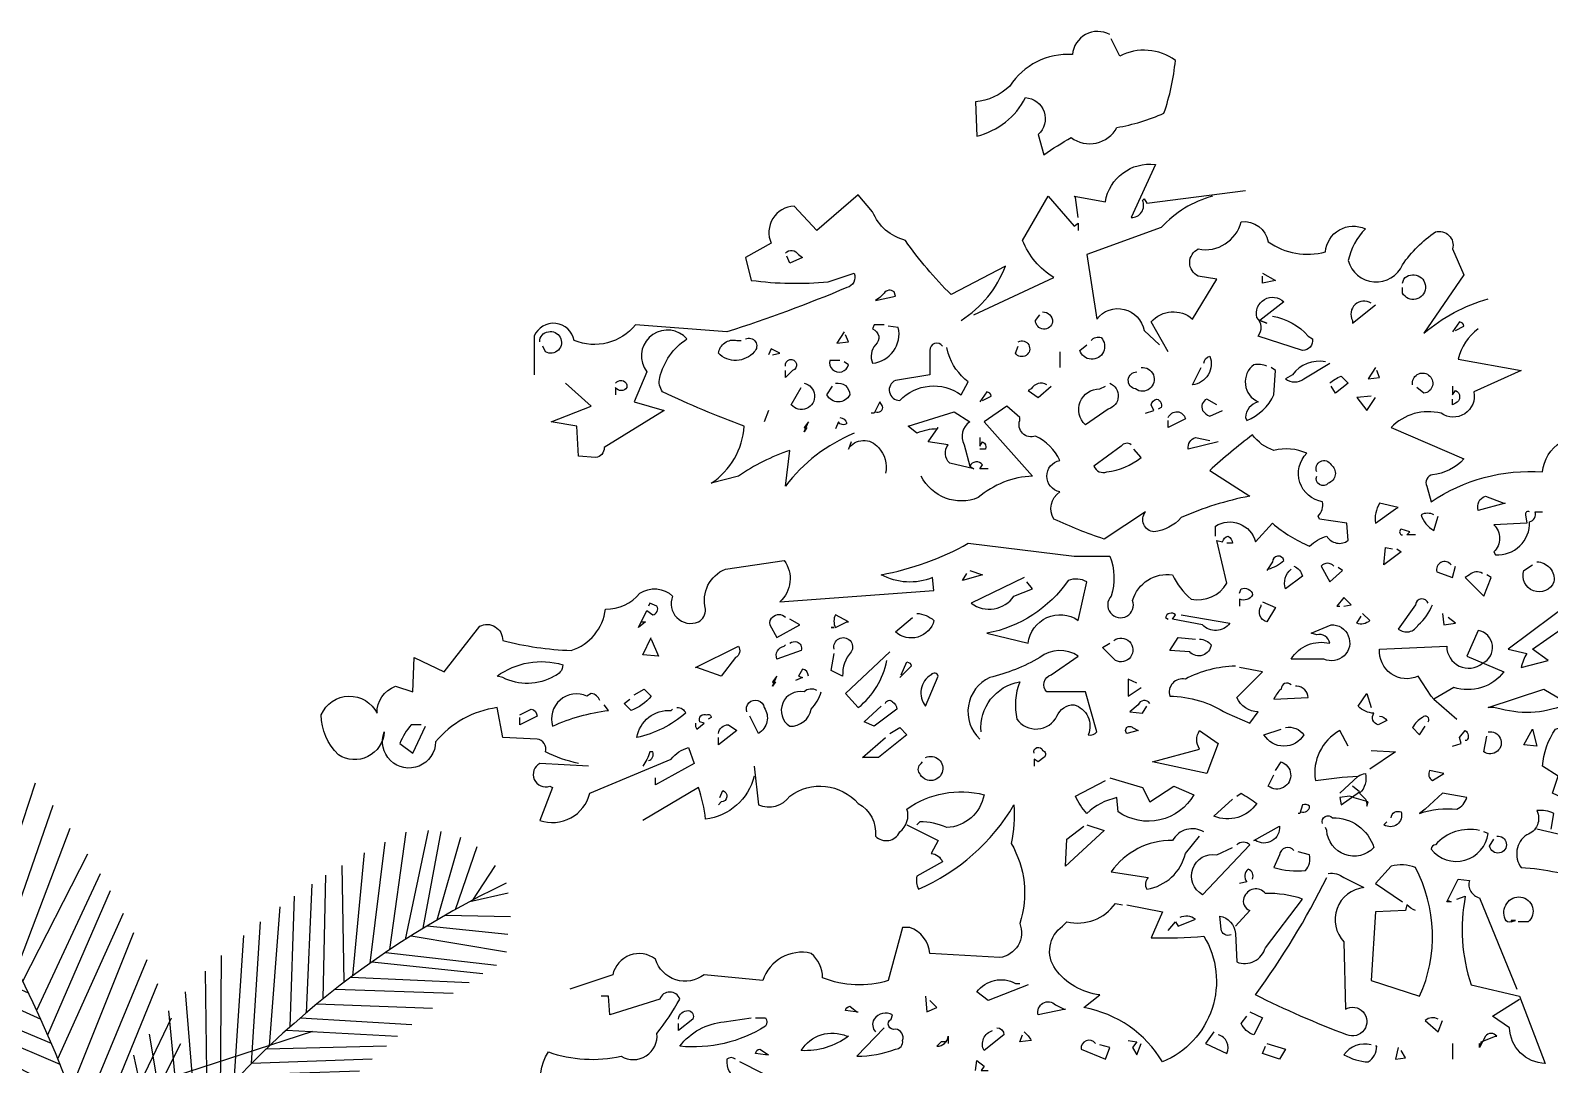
# Model space of a CAD drawing. Header units: millimetres. Extents: x -100356 to 314685, y 446 to 1273965.
# Drawn here: x 224172 to 226645, y 123216 to 124898 of the extents above; entities that cross this region are included whole.
import ezdxf
from ezdxf.xclip import XClip

# ---------------------------------------------------------------- set-up
doc = ezdxf.new("R2010")
doc.units = ezdxf.units.MM
doc.header["$XCLIPFRAME"] = 2
doc.layers.add('NAM', color=3, linetype='Continuous')
doc.layers.add('section$0$植栽2', color=74, linetype='Continuous')

# ---------------------------------------------------------------- blocks, each defined once
blk = doc.blocks.new('section$0$A$C07C5541A')
for points in [[(1547.8, 2396.4, -0.549301), (1591, 2373.2, -0.27272), (1664, 2336.6, 0.173203), (1703.9, 2318.4), (1702.2, 2278.5, -0.220291), (1645.8, 2323.3, 0.655212), (1630.8, 2280.2), (1624.2, 2256.9, 0.023788), (1592.6, 2276.8, -0.460938), (1539.5, 2288.5, -0.063919), (1484.7, 2305.1, -0.05722), (1471.4, 2366.5, -0.282349), (1536.2, 2371.5), (1546.1, 2391.4)], [(1584.3, 2183.8), (1587.6, 2207.1), (1589.3, 2208.8), (1552.8, 2202.1, 0.408249), (1494.6, 2245.3), (1522.9, 2183.8, -0.554245), (1509.6, 2203.8), (1507.9, 2205.4), (1504.6, 2200.5), (1390, 2215.4)], [(1428.2, 2208.8, -0.13974), (1488, 2172.2), (1574.4, 2140.7), (1562.7, 2065.9, 0.652512), (1507.9, 2052.6), (1489.7, 2036)], [(1705.6, 2070.9), (1612.6, 2114.1, 0.165543), (1649.1, 2157.3), (1619.2, 2208.8), (1589.3, 2173.9), (1584.3, 2177.2), (1584.3, 2168.9)], [(1720.5, 2064.3, -0.162277), (1669, 2127.4), (1732.1, 2094.2, 0.04718), (1785.3, 2157.3, 0.23912), (1823.5, 2190.5), (1840.1, 2210.4), (1888.2, 2168.9), (1914.8, 2197.1, -0.528015), (1941.4, 2154), (1971.3, 2137.3), (1964.6, 2110.8, -0.055527), (1875, 2109.1), (1845.1, 2119.1, 0.480621), (1853.4, 2102.5, 0.023712), (1992.9, 2051), (2099.1, 2059.3, 0.334137), (2170.6, 2041, -0.744507), (2217.1, 2046), (2217.1, 2001.2)], [(1479.7, 2027.7), (1499.6, 2062.6, 0.4142), (1451.5, 2065.9), (1423.2, 2112.4), (1444.8, 2115.8, 0.632828), (1444.8, 2147.3, -0.40065), (1395, 2178.9, 0.39888), (1363.4, 2155.6, -0.226822), (1297, 2144, 0.526016), (1250.5, 2170.6, -0.14093), (1270.4, 2134, -0.7155), (1207.3, 2129, 0.08844), (1169.1, 2167.2, 0.586365), (1149.2, 2147.3), (1135.9, 2117.4), (1182.4, 2049.3, 0.11319), (1107.7, 2089.2)], [(1924.8, 2142.3, 0.548935), (1909.8, 2140.7), (1904.8, 2137.3), (1919.8, 2130.7), (1923.1, 2139)], [(1207.3, 2107.5), (1205.7, 2112.4, 3.111221), (1207.3, 2095.8), (1207.3, 2102.5)], [(1243.9, 2084.2, -0.780762), (1265.5, 2064.3), (1265.5, 2061), (1238.9, 2082.5)], [(1358.5, 2069.3, 0.172318), (1316.9, 2046), (1312, 2042.7, 0.463791), (1323.6, 2029.4), (1375.1, 2046, -0.388977), (1376.7, 2067.6, 0.753143), (1345.2, 2085.9), (1373.4, 2064.3), (1365.1, 2061), (1373.4, 2064.3)], [(1815.2, 2090.8), (1820.1, 2087.5), (1796.9, 2092.5), (1798.6, 2097.5, -0.449051), (1810.2, 2095.8), (1815.2, 2090.8)], [(1625.8, 2074.2, 0.428558), (1614.2, 2062.6, 0.928146), (1634.1, 2064.3), (1629.2, 2070.9)], [(1119.3, 2054.3, -0.180573), (1142.6, 2019.4), (1069.5, 2006.1), (1124.3, 1981.2, 0.677032), (1162.5, 1956.3, -0.272293), (1220.6, 1939.7), (1135.9, 1903.2, 0.183273), (1172.5, 1884.9, -0.5), (1179.1, 1871.6), (1174.1, 1853.4, 0.168274), (1044.6, 1888.2, 0.47821), (983.1, 1928.1, 0.058609), (921.7, 1924.8, 0.658524), (928.3, 1875), (928.3, 1871.6, -0.321259), (871.9, 1876.6), (850.3, 1866.6), (820.4, 1901.5), (840.3, 1939.7), (792.2, 1977.9, 0.593628), (773.9, 1946.4), (772.2, 1923.1), (755.6, 1921.5), (754, 1909.8)], [(1145.9, 2052.6), (1135.9, 2057.6, -0.333328), (1140.9, 2062.6), (1149.2, 2051)], [(1810.2, 2059.3), (1821.8, 2059.3), (1823.5, 2054.3, 0.588394), (1820.1, 2036, -0.292984), (1823.5, 2014.5, -0.449585), (1793.6, 2056), (1805.2, 2057.6)], [(1845.1, 1933.1, -0.131805), (1924.8, 1871.6), (1919.8, 1913.1, -0.067184), (1979.6, 1883.3), (2011.1, 1875, -0.233963), (1972.9, 1941.4, 0.023544), (2067.6, 1981.2, 0.236053), (2070.9, 1997.8, 0.192581), (2039.4, 2042.7, -0.877029), (2089.2, 2009.5), (2085.9, 2004.5), (2100.8, 1969.6), (2065.9, 1959.6), (2135.7, 1916.5, 0.4142), (2145.6, 1904.8), (2165.6, 1906.5), (2167.2, 1941.4), (2197.1, 1946.4), (2150.6, 1964.6), (2180.5, 1991.2)], [(2210.4, 2039.4, 0.4142), (2200.5, 2051, 1.442993), (2203.8, 2027.7), (2207.1, 2034.4)], [(1569.4, 2041, 0.302765), (1557.8, 2044.3, 1.255081), (1582.7, 2029.4), (1574.4, 2036)], [(1654.1, 2039.4, 2.209366), (1657.4, 2026.1), (1654.1, 2034.4)], [(1742.1, 2034.4, -0.741867), (1757, 2029.4), (1757, 2001.2), (1796.9, 1994.5, -0.815933), (1791.9, 1971.3, 0.371078), (1720.5, 1977.9), (1712.2, 1992.9, 0.161163), (1735.5, 2026.1), (1737.1, 2032.7)], [(1971.3, 2042.7, 0.872116), (1961.3, 2027.7, 0.438904), (2002.8, 2026.1, 0.442368), (1981.2, 2041), (1976.3, 2041)], [(1297, 2016.1, -0.293701), (1335.2, 2001.2), (1343.5, 1996.2, -0.309357), (1321.9, 1996.2), (1292, 2014.5)], [(1438.2, 2014.5, 0.343094), (1431.5, 2022.8, 0.5), (1451.5, 1989.5), (1441.5, 2009.5)], [(1861.7, 2017.8), (1873.3, 2017.8, -1), (1851.7, 2012.8), (1856.7, 2016.1)], [(1924.8, 2011.1, 2.236572), (1916.5, 2006.1), (1924.8, 1997.8), (1924.8, 2006.1)], [(1195.7, 1989.5, 2.442245), (1182.4, 1979.6), (1190.7, 1986.2)], [(1292, 1991.2, 0.090164), (1278.8, 1999.5), (1270.4, 1991.2), (1285.4, 1979.6), (1290.4, 1987.9)], [(1365.1, 2011.1, -0.123093), (1380.1, 2012.8, -0.57814), (1375.1, 1969.6, -0.32518), (1390, 1951.3), (1388.4, 1948, -0.190887), (1356.8, 1977.9), (1355.1, 2006.1), (1360.1, 2009.5)], [(1511.3, 2009.5, 1.453629), (1517.9, 1984.6, 0.913208), (1516.2, 2004.5)], [(1149.2, 1987.9), (1149.2, 1977.9), (1145.9, 1982.9, 0.672394), (1145.9, 1968), (1149.2, 1966.3), (1149.2, 1972.9)], [(1547.8, 1991.2, 0.720749), (1549.4, 1961.3), (1576, 1943, 0.692337), (1559.4, 1984.6), (1552.8, 1987.9)], [(1620.9, 1989.5, -0.4142), (1639.1, 1984.6), (1642.5, 1982.9), (1630.8, 1974.6), (1615.9, 1987.9)], [(1695.6, 1971.3), (1685.6, 1976.3, -0.333328), (1690.6, 1981.2), (1698.9, 1969.6)], [(1866.6, 1991.2, 0.474747), (1850, 1977.9, 0.625), (1876.6, 1977.9), (1870, 1987.9)], [(1903.2, 1991.2, 1.411942), (1918.1, 1966.3), (1906.5, 1986.2)], [(2122.4, 1991.2, 0.618027), (2109.1, 1989.5), (2109.1, 1986.2, 0.526016), (2122.4, 1986.2), (2122.4, 1977.9)], [(1424.9, 1813.5), (1424.9, 1825.1, 0.514099), (1378.4, 1806.9), (1358.5, 1828.5, -0.078461), (1315.3, 1801.9, 0.120438), (1295.4, 1813.5, -0.439896), (1270.4, 1808.5), (1272.1, 1828.5), (1303.7, 1833.4), (1305.3, 1836.8, -0.236053), (1300.3, 1853.4, 0.610992), (1318.6, 1909.8, -0.169403), (1356.8, 1913.1, 0.162277), (1381.7, 1931.4, -0.019669), (1431.5, 1889.9), (1385, 1860, -0.056946), (1464.8, 1835.1, 0.18692), (1496.3, 1818.5, 0.586716), (1506.3, 1841.7), (1554.4, 1810.2, 0.029709), (1612.6, 1833.4, 0.39888), (1605.9, 1865, 0.822235), (1605.9, 1901.5, -0.178864), (1634.1, 1929.8, 0.636353), (1652.4, 1948), (1652.4, 1951.3), (1667.4, 1964.6), (1693.9, 1946.4), (1637.5, 1883.3, -0.169144), (1700.6, 1858.3, 0.392166), (1767, 1883.3)], [(1423.2, 1966.3), (1434.9, 1972.9, -0.4142), (1439.8, 1959.6, -0.162277), (1431.5, 1953), (1416.6, 1959.6)], [(1506.3, 1956.3), (1496.3, 1959.6), (1499.6, 1966.3, 0.265564), (1493, 1972.9, 0.4142), (1488, 1963), (1491.3, 1961.3)], [(1820.1, 1958, -0.618027), (1811.8, 1964.6), (1815.2, 1969.6), (1821.8, 1956.3), (1825.1, 1956.3)], [(1479.7, 1951.3, 0.763794), (1459.8, 1949.7), (1479.7, 1939.7), (1479.7, 1948)], [(1689, 1891.6), (1698.9, 1891.6), (1695.6, 1896.5, -0.548935), (1710.5, 1894.9), (1705.6, 1891.6), (1733.8, 1898.2, 0.388977), (1735.5, 1919.8), (1758.7, 1923.1), (1747.1, 1939.7), (1748.7, 1938.1, -0.099014), (1772, 1933.1), (1782, 1941.4), (1728.8, 1958), (1710.5, 1946.4, -0.382629), (1717.2, 1919.8), (1710.5, 1894.9)], [(1861.7, 1951.3, 0.343094), (1853.4, 1944.7, 0.489075), (1863.3, 1946.4), (1866.6, 1938.1)], [(1421.6, 1923.1), (1456.4, 1914.8, 0.38205), (1448.1, 1928.1), (1431.5, 1924.8)], [(1698.9, 1928.1), (1698.9, 1918.1), (1695.6, 1923.1, 0.4142), (1692.3, 1914.8), (1698.9, 1914.8)], [(1522.9, 1919.8, -0.4142), (1534.5, 1918.1), (1566.1, 1894.9, -0.4142), (1551.1, 1888.2, -0.131805), (1511.3, 1904.8), (1519.6, 1914.8)], [(1848.4, 1923.1), (1851.7, 1914.8, 0.522507), (1816.8, 1916.5, 0.259125), (1808.5, 1886.6)], [(1307, 1888.2, 0.967209), (1290.4, 1896.5, 0.602081), (1293.7, 1875, 0.854492), (1307, 1883.3)], [(1089.4, 1851.7), (1087.8, 1851.7), (1119.3, 1843.4, 0.4142), (1111, 1860), (1089.4, 1851.7)], [(1059.5, 1841.7, -0.618027), (1064.5, 1838.4), (1062.9, 1828.5), (1101.1, 1826.8, 0.422043), (1101.1, 1795.2), (1099.4, 1791.9, -0.447098), (1059.5, 1830.1, -0.4142), (1052.9, 1841.7), (1044.6, 1841.7)], [(1170.8, 1838.4, -0.224854), (1185.8, 1838.4, -0.190704), (1170.8, 1820.1), (1165.8, 1836.8)], [(1215.6, 1845.1), (1212.3, 1846.7), (1233.9, 1851.7, -0.18132), (1238.9, 1828.5), (1215.6, 1845.1)], [(1192.4, 1815.2), (1202.4, 1815.2), (1199, 1818.5), (1209, 1821.8, -0.5), (1209, 1815.2), (1207.3, 1815.2)], [(2165.6, 1549.4, 0.064346), (2203.8, 1562.7, -0.461777), (2213.7, 1577.7), (2253.6, 1579.3), (2260.2, 1614.2, -0.188416), (2331.6, 1574.4, 1.192596), (2391.4, 1586, 0.575256), (2444.6, 1559.4, 0.199295), (2464.5, 1605.9, 0.641296), (2399.7, 1607.6, 0.325729), (2378.1, 1639.1), (2358.2, 1632.5), (2356.6, 1672.3), (2321.7, 1655.7), (2280.2, 1708.9, 0.566177), (2253.6, 1692.3, -0.055374), (2173.9, 1680.6, -0.290543), (2134, 1728.8, -0.236053), (2094.2, 1747.1, 0.349014), (2056, 1743.8, -0.672394), (2026.1, 1713.9, -0.302765), (2017.8, 1728.8, 0.375732), (1994.5, 1775.3), (1926.4, 1785.3, 0.387238), (1931.4, 1737.1), (1752.1, 1750.4), (1753.7, 1765.3, 0.225006), (1813.5, 1768.7, -0.08197), (1712.2, 1805.2), (1589.3, 1790.3), (1547.8, 1790.3, 0.176819), (1546.1, 1743.8, -1.795151), (1521.2, 1738.8, 0.371094), (1474.7, 1768.7, -0.109772), (1453.1, 1740.4, -0.319199), (1411.6, 1758.7), (1423.2, 1808.5), (1416.6, 1806.9, 0.265564), (1409.9, 1813.5, 0.236053), (1405, 1805.2), (1411.6, 1805.2)], [(1363.4, 1775.3, -0.119873), (1345.2, 1785.3, -0.867294), (1358.5, 1783.6), (1365.1, 1773.6)], [(1051.2, 1783.6, 0.45929), (1031.3, 1760.4, 0.975906), (1066.2, 1773.6), (1056.2, 1780.3)], [(1114.3, 1770.3, -0.323349), (1129.3, 1768.7), (1134.3, 1765.3), (1112.7, 1743.8), (1104.4, 1765.3), (1109.4, 1768.7)], [(1150.9, 1780.3, -0.819794), (1167.5, 1772), (1149.2, 1765.3), (1145.9, 1778.6)], [(1287.1, 1778.6, -0.449051), (1302, 1778.6), (1292, 1760.4), (1277.1, 1773.6), (1282.1, 1777)], [(1333.6, 1778.6, 0.236053), (1323.6, 1767), (1343.5, 1752.1, 0.302765), (1336.9, 1775.3)], [(1396.7, 1747.1), (1395, 1752.1, 0.5), (1381.7, 1745.4, 0.4142), (1396.7, 1740.4), (1396.7, 1732.1)], [(1690.6, 1700.6), (1642.5, 1689, 0.569885), (1584.3, 1715.5), (1574.4, 1760.4, -0.225418), (1596, 1762, 0.195343), (1690.6, 1700.6)], [(1647.4, 1765.3), (1708.9, 1735.5, -0.423386), (1659.1, 1743.8), (1637.5, 1752.1), (1644.1, 1760.4)], [(1014.7, 1695.6), (1013, 1693.9, 0.099014), (993.1, 1717.2), (979.8, 1732.1, -0.17128), (1006.4, 1740.4), (1084.4, 1682.3), (1062.9, 1677.3, -0.07106), (1069.5, 1660.7), (1037.9, 1669), (1056.2, 1682.3), (1023, 1705.6), (1014.7, 1702.2)], [(1177.4, 1735.5, -0.780762), (1192.4, 1733.8), (1212.3, 1705.6, -0.482147), (1189.1, 1710.5, -0.128281), (1172.5, 1733.8)], [(1370.1, 1737.1), (1355.1, 1730.5), (1365.1, 1713.9, 0.514618), (1371.8, 1732.1), (1371.8, 1733.8)], [(2092.5, 1713.9), (2087.5, 1713.9), (2095.8, 1707.2), (2085.9, 1727.1), (2079.2, 1722.2, -0.535172), (2074.2, 1732.1), (2082.5, 1735.5), (2084.2, 1732.1)], [(1253.8, 1723.8), (1245.5, 1715.5, 0.302765), (1260.5, 1712.2), (1255.5, 1720.5)], [(1464.8, 1722.2), (1408.3, 1712.2, 0.475433), (1439.8, 1710.5), (1474.7, 1717.2), (1471.4, 1722.2, -0.566177), (1483, 1718.8), (1479.7, 1717.2)], [(1772, 1723.8, 0.162277), (1752.1, 1715.5, 0.561798), (1796.9, 1702.2), (1777, 1718.8)], [(1853.4, 1713.9), (1851.7, 1713.9), (1866.6, 1722.2, -0.248367), (1866.6, 1707.2), (1853.4, 1713.9)], [(1924.8, 1718.8, -0.449051), (1939.7, 1718.8, -0.4142), (1943, 1710.5), (1934.7, 1695.6), (1908.2, 1710.5), (1919.8, 1717.2)], [(1114.3, 1665.7, -0.730225), (1119.3, 1703.9), (1132.6, 1674), (1089.4, 1655.7, 0.310577), (1147.6, 1637.5), (1170.8, 1624.2), (1174.1, 1627.5), (1189.1, 1650.8, 0.580322), (1233.9, 1682.3), (1155.9, 1685.6, -0.629608), (1114.3, 1665.7)], [(1313.6, 1700.6), (1290.4, 1710.5, 1.275894), (1298.7, 1670.7), (1336.9, 1670.7, 0.324829), (1292, 1689, -0.439896), (1307, 1698.9), (1313.6, 1700.6)], [(1443.2, 1693.9, 0.201935), (1429.9, 1687.3, 0.646576), (1454.8, 1679), (1478, 1680.6), (1468.1, 1695.6), (1448.1, 1693.9)], [(1542.8, 1692.3, 1.80748), (1541.1, 1669), (1556.1, 1684), (1547.8, 1689)], [(1697.3, 1586, 0.393753), (1652.4, 1644.1, -0.148178), (1655.7, 1600.9, -0.568817), (1609.2, 1604.3, 0.302765), (1589.3, 1617.5, 0.445358), (1572.7, 1582.7, -0.302765), (1562.7, 1586), (1576, 1632.5), (1620.9, 1632.5, 0.557053), (1615.9, 1652.4), (1584.3, 1674, -0.334427), (1629.2, 1672.3, 0.069855), (1687.3, 1649.1, -0.532242), (1698.9, 1577.7)], [(1803.5, 1679), (1855, 1630.8), (1840.1, 1614.2, -0.173294), (1806.9, 1669)], [(1868.3, 1682.3, 1.489532), (1848.4, 1679, -0.193741), (1858.3, 1650.8), (1871.6, 1657.4), (1868.3, 1677.3)], [(1919.8, 1689, 0.236053), (1911.5, 1690.6, 0.4142), (1906.5, 1680.6), (1934.7, 1670.7, 0.480621), (1926.4, 1685.6), (1924.8, 1687.3)], [(2027.7, 1660.7), (2029.4, 1660.7), (1979.6, 1685.6, 0.45993), (1982.9, 1672.3), (1999.5, 1650.8), (2027.7, 1660.7)], [(1401.6, 1662.4, -0.114807), (1459.8, 1647.4, -0.566177), (1478, 1627.5, 0.137833), (1411.6, 1607.6), (1385, 1596), (1375.1, 1609.2, 0.276978), (1400, 1625.8), (1370.1, 1655.7), (1396.7, 1660.7)], [(1790.3, 1652.4), (1783.6, 1667.4, 0.333328), (1778.6, 1662.4), (1791.9, 1649.1)], [(2260.2, 1650.8, 0.234818), (2183.8, 1664, 0.33754), (2193.8, 1650.8, 0.251907), (2253.6, 1649.1), (2260.2, 1650.8)], [(1762, 1615.9), (1747.1, 1650.8, -0.618027), (1755.4, 1652.4, -0.456024), (1762, 1615.9)], [(1898.2, 1650.8, -0.343094), (1904.8, 1659.1), (1909.8, 1650.8), (1904.8, 1649.1), (1913.1, 1645.8)], [(1101.1, 1614.2), (1107.7, 1614.2), (1042.9, 1635.8), (1014.7, 1619.2, 0.179413), (1092.8, 1612.6), (1101.1, 1614.2)], [(1233.9, 1604.3, 0.236053), (1225.6, 1599.3), (1235.6, 1594.3, 0.535172), (1240.6, 1607.6, 0.184647), (1258.8, 1615.9), (1248.9, 1630.8), (1243.9, 1614.2)], [(1336.9, 1640.8, -0.663971), (1348.5, 1635.8, -0.105927), (1356.8, 1624.2), (1316.9, 1625.8, -0.380188), (1330.2, 1639.1), (1331.9, 1639.1)], [(1888.2, 1634.1, -0.323349), (1903.2, 1632.5, -0.828461), (1919.8, 1592.6, -0.373596), (1894.9, 1612.6, -0.120438), (1883.3, 1632.5)], [(2100.8, 1629.2), (2089.2, 1635.8), (2080.9, 1627.5, 0.128281), (2104.1, 1610.9), (2112.4, 1619.2), (2105.8, 1624.2)], [(2140.7, 1622.5, -0.265564), (2150.6, 1630.8), (2155.6, 1627.5, -0.651062), (2195.5, 1592.6, 0.077942), (2130.7, 1610.9), (2135.7, 1617.5)], [(935, 1620.9), (925, 1624.2, 0.442368), (923.4, 1612.6, -0.106598), (991.4, 1577.7, -0.5336), (1016.4, 1541.1), (983.1, 1531.2), (993.1, 1496.3), (1033, 1514.6), (1026.3, 1534.5), (1044.6, 1546.1, 0.126938), (1029.6, 1589.3), (940, 1619.2)], [(1501.3, 1619.2, -0.618027), (1514.6, 1617.5), (1524.5, 1609.2), (1509.6, 1607.6), (1504.6, 1615.9)], [(1808.5, 1619.2, 0.618027), (1800.2, 1620.9, 0.236053), (1795.2, 1612.6), (1821.8, 1592.6), (1833.4, 1597.6), (1813.5, 1615.9)], [(1969.6, 1609.2, 1.099762), (1949.7, 1614.2, 0.447098), (1956.3, 1584.3), (1966.3, 1604.3)], [(2051, 1614.2, 0.386597), (2041, 1607.6, 0.118042), (2097.5, 1579.3, 0.392899), (2057.6, 1610.9), (2056, 1612.6)], [(2233.7, 1605.9), (2220.4, 1612.6, 0.343094), (2213.7, 1604.3), (2233.7, 1594.3), (2233.7, 1602.6)], [(1177.4, 1597.6, -1), (1184.1, 1602.6, -0.155243), (1195.7, 1591), (1187.4, 1582.7), (1180.8, 1592.6)], [(1343.5, 1591, 0.286789), (1321.9, 1582.7, 0.571426), (1368.4, 1582.7), (1348.5, 1589.3)], [(1514.6, 1587.6), (1527.9, 1584.3, 1), (1521.2, 1591), (1514.6, 1587.6)], [(2002.8, 1584.3, 0.380188), (1991.2, 1594.3), (1981.2, 1587.6), (2002.8, 1571), (2002.8, 1579.3)], [(2029.4, 1596, -0.236053), (2027.7, 1589.3), (2019.4, 1596), (2024.4, 1597.6, 0.677032), (2016.1, 1605.9, 0.618027), (2011.1, 1602.6), (2014.5, 1600.9)], [(2348.3, 1594.3), (2359.9, 1594.3, -0.078461), (2373.2, 1572.7), (2358.2, 1561.1), (2343.3, 1592.6)], [(1107.7, 1586, 1.49321), (1112.7, 1562.7), (1109.4, 1581)], [(1149.2, 1569.4), (1139.3, 1572.7), (1140.9, 1579.3), (1134.3, 1587.6, 0.442368), (1132.6, 1576), (1134.3, 1576)], [(1270.4, 1569.4), (1280.4, 1587.6, -0.316086), (1308.6, 1529.5, 0.02652), (1258.8, 1534.5, 0.07106), (1250.5, 1537.8, 0.265564), (1257.2, 1514.6), (1250.5, 1507.9, 0.162277), (1248.9, 1499.6), (1247.2, 1504.6, 0.015137), (1268.8, 1511.3), (1280.4, 1509.6), (1278.8, 1501.3), (1257.2, 1516.2), (1265.5, 1522.9)], [(1498, 1551.1), (1443.2, 1566.1, 0.323349), (1443.2, 1587.6), (1421.6, 1572.7), (1434.9, 1537.8), (1498, 1551.1)], [(1635.8, 1561.1, 1), (1625.8, 1564.4, 0.618027), (1624.2, 1556.1), (1630.8, 1551.1), (1635.8, 1554.4), (1635.8, 1546.1)], [(1762, 1556.1, 2.475403), (1768.7, 1537.8, 0.4142), (1767, 1549.4), (1765.3, 1551.1)], [(2154, 1546.1), (2210.4, 1549.4, -0.925018), (2198.8, 1522.9), (2195.5, 1521.2), (2210.4, 1483, -0.438248), (2152.3, 1514.6), (2057.6, 1554.4, 0.165543), (2037.7, 1567.7), (2031.1, 1549.4), (2075.9, 1524.5), (2075.9, 1532.8)], [(2084.2, 1552.8, -0.489075), (2079.2, 1562.7), (2082.5, 1562.7, 0.080124), (2090.8, 1546.1)], [(1159.2, 1537.8), (1175.8, 1541.1, -0.4142), (1172.5, 1529.5), (1159.2, 1537.8)], [(1355.1, 1541.1), (1348.5, 1551.1, 1.188446), (1363.4, 1522.9), (1356.8, 1536.2)], [(1961.3, 1546.1), (1956.3, 1501.3, -0.361557), (1919.8, 1511.3, 0.389557), (1840.1, 1502.9, 0.294418), (1820.1, 1464.8, -0.523941), (1791.9, 1469.7, -0.32045), (1783.6, 1496.3, 0.221481), (1693.9, 1512.9, 0.346878), (1737.1, 1474.7, -0.111496), (1768.7, 1481.4), (1772, 1478)], [(1547.8, 1532.8), (1509.6, 1521.2), (1501.3, 1504.6), (1473.1, 1522.9), (1449.8, 1512.9, 0.437134), (1537.8, 1493), (1539.5, 1509.6, -0.131729), (1574.4, 1491.3, 0.077942), (1587.6, 1511.3), (1552.8, 1529.5)], [(1961.3, 1534.5, 0.315689), (2017.8, 1484.7, -0.063232), (2026.1, 1521.2), (2090.8, 1483)], [(1180.8, 1496.3), (1187.4, 1491.3, 0.105927), (1144.2, 1496.3, -0.219635), (1132.6, 1509.6), (1160.8, 1514.6), (1180.8, 1496.3)], [(1325.3, 1493, -0.5), (1315.3, 1499.6, -0.236053), (1323.6, 1501.3), (1326.9, 1491.3), (1328.6, 1491.3)], [(1400, 1511.3), (1395, 1514.6, 0.023788), (1376.7, 1502.9, 0.355225), (1426.6, 1488), (1405, 1507.9)], [(2001.2, 1509.6), (1997.8, 1517.9, 0.867294), (1999.5, 1504.6), (2002.8, 1501.3)], [(1034.6, 1473.1), (1031.3, 1491.3, -0.140045), (1051.2, 1494.6, 0.45993), (1062.9, 1466.4, -0.419449), (1069.5, 1428.2, 0.092926), (988.1, 1409.9, -0.129364), (930, 1418.3), (973.2, 1448.1, 0.362045), (1016.4, 1464.8), (1051.2, 1473.1)], [(1220.6, 1486.3, 0.5), (1209, 1493, 0.703491), (1228.9, 1478), (1225.6, 1481.4)], [(1300.3, 1479.7, 0.831802), (1288.7, 1486.3, 0.332077), (1240.6, 1451.5, 0.657257), (1295.4, 1471.4), (1297, 1474.7)], [(1783.6, 1478), (1747.1, 1459.8), (1755.4, 1444.8, 0.265564), (1742.1, 1434.9), (1772, 1418.3, -0.162277), (1770.3, 1403.3, -0.159088), (1659.1, 1501.3, 0.06636), (1662.4, 1456.4, 0.215668), (1652.4, 1363.4, 0.486023), (1675.7, 1323.6), (1757, 1328.6, -0.302765), (1780.3, 1358.5), (1788.6, 1358.5), (1805.2, 1297, 0.17569), (1881.6, 1300.3, -0.217575), (1894.9, 1328.6, -0.389542), (1951.3, 1297), (2019.4, 1303.7, 0.528137), (2075.9, 1321.9, -0.544403), (2125.7, 1303.7), (2175.5, 1287.1)], [(1117.7, 1471.4, -0.272293), (1169.1, 1454.8, -0.333328), (1174.1, 1449.8, -0.666397), (1107.7, 1468.1), (1112.7, 1469.7)], [(1378.4, 1459.8), (1380.1, 1459.8), (1350.2, 1476.4, 0.618027), (1378.4, 1459.8)], [(1438.2, 1469.7, -0.427887), (1474.7, 1459.8, -0.250244), (1546.1, 1423.2), (1502.9, 1416.6, -0.369919), (1504.6, 1403.3, -0.308914), (1459.8, 1444.8), (1443.2, 1464.8)], [(1097.7, 1464.8, 2.314423), (1106, 1453.1), (1101.1, 1461.4)], [(1333.6, 1448.1, -0.659393), (1350.2, 1443.2), (1356.8, 1428.2, -0.090164), (1320.3, 1424.9, -0.236053), (1315.3, 1443.2), (1328.6, 1446.5)], [(1400, 1454.8, 0.449051), (1385, 1454.8), (1439.8, 1396.7, 0.85083), (1423.2, 1443.2), (1405, 1451.5)], [(1192.4, 1378.4, 0.090164), (1202.4, 1385), (1204, 1378.4), (1238.9, 1376.7), (1243.9, 1297), (1187.4, 1278.8, -0.233078), (1192.4, 1428.2, -0.17128), (1220.6, 1429.9), (1238.9, 1409.9), (1207.3, 1388.4)], [(1154.2, 1390), (1150.9, 1388.4), (1155.9, 1388.4), (1142.6, 1414.9), (1129.3, 1413.3, -0.457672), (1117.7, 1393.3), (1074.5, 1287.1)], [(1293.7, 1421.6, 0.205246), (1275.4, 1416.6), (1252.2, 1405, -0.624557), (1275.4, 1341.9), (1273.8, 1263.8, 1.612503), (1272.1, 1233.9, 0.02623), (1378.4, 1280.4, -0.042603), (1295.4, 1416.6)], [(1381.7, 1414.9, -0.4142), (1386.7, 1426.6, -0.395447), (1388.4, 1411.6), (1396.7, 1409.9)], [(1406.6, 1350.2, 0.5), (1418.3, 1356.8), (1419.9, 1371.8, 0.343094), (1401.6, 1351.8), (1400, 1318.6, -0.445358), (1366.8, 1335.2), (1323.6, 1391.7, -0.087051), (1366.8, 1398.3, -0.590881), (1391.7, 1393.3, -0.4142), (1385, 1378.4), (1401.6, 1360.1)], [(1144.2, 1391.7), (1134.3, 1395, -0.128494), (1127.6, 1292), (1071.2, 1278.8), (1041.3, 1200.7, 0.400543), (1082.8, 1242.2), (1102.7, 1255.5), (1071.2, 1275.4)], [(1081.1, 1365.1, 0.4142), (1087.8, 1368.4, 0.265564), (1086.1, 1386.7, 1.142181), (1061.2, 1365.1), (1072.8, 1365.1)], [(1527.9, 1385), (1486.3, 1376.7), (1499.6, 1346.8, -0.027756), (1438.2, 1348.5, 0.458389), (1486.3, 1202.4, -0.215485), (1577.7, 1265.5), (1559.4, 1280.4, 0.208542), (1610.9, 1310.3, 0.417313), (1602.6, 1360.1), (1597.6, 1365.1, -0.302765), (1541.1, 1386.7), (1532.8, 1385)], [(1479.7, 1355.1), (1471.4, 1365.1), (1468.1, 1360.1), (1448.1, 1368.4, -0.265564), (1466.4, 1370.1)], [(1642.5, 1292), (1689, 1273.8), (1702.2, 1283.7, 0.376709), (1657.4, 1293.7), (1652.4, 1293.7)], [(1600.9, 1263.8), (1599.3, 1263.8), (1630.8, 1257.2, 0.778244), (1610.9, 1268.8), (1600.9, 1263.8)], [(2182.2, 840.3, 0.028854), (2114.1, 858.6, -0.099014), (2051, 851.9, 0.227432), (2085.9, 910.1, 0.276978), (2054.3, 893.5, -0.265564), (2006.1, 880.2, -0.560715), (1964.6, 906.8), (1966.3, 910.1), (1883.3, 938.3, -0.285431), (1928.1, 976.5), (1961.3, 986.5, 0.404877), (2022.8, 984.8), (2002.8, 1014.7), (2139, 1011.4, 0.570038), (2145.6, 1057.9), (2167.2, 1132.6, 0.530762), (2200.5, 1214, -0.137939), (2115.8, 1209, -0.618027), (2074.2, 1235.6, -0.039932), (2047.7, 1275.4, -0.714279), (2070.9, 1275.4), (2129, 1257.2), (2130.7, 1278.8), (2139, 1278.8)], [(1385, 1260.5), (1370.1, 1253.8), (1380.1, 1233.9, 0.209167), (1395, 1247.2), (1388.4, 1255.5)], [(1810.2, 1242.2), (1841.7, 1209, -0.088959), (1796.9, 1217.3, -0.463791), (1788.6, 1227.3, -0.480621), (1796.9, 1240.6, 0.923187), (1801.9, 1252.2), (1800.2, 1257.2, -0.38205), (1821.8, 1252.2, -0.323349), (1820.1, 1237.2)], [(1843.4, 1260.5), (1855, 1262.1, 0.333328), (1850, 1267.1), (1841.7, 1260.5), (1840.1, 1260.5)], [(2049.3, 1252.2, 0.380188), (2037.7, 1262.1, 0.535172), (2032.7, 1252.2), (2049.3, 1238.9), (2049.3, 1247.2)], [(1165.8, 1252.2, -0.323349), (1180.8, 1250.5), (1165.8, 1237.2), (1160.8, 1250.5)], [(1426.6, 1237.2), (1436.5, 1223.9), (1411.6, 1212.3, -0.468369), (1421.6, 1233.9)], [(1647.4, 1237.2, 0.099014), (1639.1, 1227.3), (1652.4, 1225.6), (1649.1, 1233.9)], [(1679, 1242.2, 0.4142), (1670.7, 1233.9), (1693.9, 1215.6, 0.468369), (1684, 1238.9)], [(1959.6, 1253.8), (1948, 1253.8, 0.333328), (1948, 1243.9, 0.165436), (2047.7, 1220.6, 0.214035), (1996.2, 1248.9), (1964.6, 1253.8)], [(1099.4, 1232.3), (1097.7, 1232.3, -0.5), (1111, 1232.3), (1117.7, 1219), (1117.7, 1223.9), (1116, 1222.3), (1116, 1225.6), (1099.4, 1232.3)], [(1243.9, 1222.3, -0.315216), (1275.4, 1210.7, -0.119873), (1247.2, 1202.4, -0.253922), (1237.2, 1220.6), (1238.9, 1220.6)], [(1564.4, 1223.9, -0.763794), (1581, 1217.3), (1552.8, 1205.7), (1547.8, 1219), (1559.4, 1222.3)], [(1737.1, 1225.6), (1743.8, 1225.6), (1748.7, 1220.6, -0.386597), (1735.5, 1232.3), (1735.5, 1223.9)], [(1853.4, 1232.3), (1851.7, 1232.3, 0.175018), (1906.5, 1215.6, 0.377228), (1853.4, 1232.3)], [(1948, 1210.7), (1959.6, 1212.3, 0.333328), (1954.7, 1217.3), (1944.7, 1210.7), (1948, 1210.7)], [(1982.9, 1205.7, -0.333328), (1992.9, 1205.7, -0.786774), (1951.3, 1189.1), (1977.9, 1202.4)]]:
    blk.add_lwpolyline(points, format="xyb")
for points in [[(1370.1, 2119.1), (1355.1, 2110.8), (1370.1, 2107.5), (1370.1, 2115.8)], [(1856.7, 2051), (1865, 2037.7), (1851.7, 2039.4), (1855, 2047.7)], [(1605.9, 2027.7), (1605.9, 2009.5)], [(1939.7, 2024.4), (1931.4, 2026.1), (1941.4, 2031.1), (1944.7, 2024.4)], [(1238.9, 2009.5), (1247.2, 1996.2), (1233.9, 1997.8), (1237.2, 2006.1)], [(1243.9, 1976.3), (1260.5, 1974.6), (1248.9, 1959.6), (1238.9, 1974.6)], [(1899.9, 1939.7), (1903.2, 1934.7), (1898.2, 1946.4), (1903.2, 1939.7), (1901.5, 1938.1)], [(1944.7, 1959.6), (1949.7, 1946.4)], [(1214, 1798.6), (1209, 1795.2), (1228.9, 1780.3), (1227.3, 1800.2), (1219, 1798.6)], [(1710.5, 1773.6), (1695.6, 1768.7), (1718.8, 1762), (1713.9, 1770.3)], [(1275.4, 1732.1), (1267.1, 1733.8), (1275.4, 1742.1), (1283.7, 1732.1), (1280.4, 1732.1)], [(1160.8, 1723.8), (1159.2, 1710.5), (1145.9, 1712.2), (1154.2, 1718.8)], [(1868.3, 1707.2), (1871.6, 1707.2), (1868.3, 1707.2)], [(2080.9, 1693.9), (2072.6, 1674), (2090.8, 1675.7), (2080.9, 1695.6)], [(1516.2, 1642.5), (1526.2, 1647.4), (1526.2, 1627.5), (1511.3, 1637.5)], [(1936.4, 1644.1), (1939.7, 1639.1), (1934.7, 1650.8), (1939.7, 1644.1), (1938.1, 1642.5)], [(1170.8, 1624.2), (1144.2, 1600.9)], [(1803.5, 1584.3), (1791.9, 1591), (1783.6, 1582.7), (1816.8, 1556.1), (1835.1, 1556.1), (1808.5, 1579.3)], [(1056.2, 1589.3), (1051.2, 1569.4), (1066.2, 1571), (1056.2, 1589.3)], [(1243.9, 1564.4), (1215.6, 1562.7), (1245.5, 1542.8)], [(1258.8, 1534.5), (1280.4, 1514.6)], [(1574.4, 1478), (1554.4, 1471.4), (1599.3, 1429.9), (1597.6, 1461.4), (1577.7, 1476.4)], [(1081.1, 1365.1), (1076.1, 1366.8), (1081.1, 1366.8), (1081.1, 1365.1)], [(1762, 1278.8), (1760.4, 1260.5), (1748.7, 1265.5), (1757, 1273.8)], [(1149.2, 1223.9), (1149.2, 1205.7)], [(1212.3, 1219), (1215.6, 1205.7), (1204, 1207.3), (1209, 1215.6)], [(1365.1, 1223.9), (1343.5, 1217.3), (1350.2, 1205.7), (1370.1, 1212.3), (1366.8, 1220.6)], [(1526.2, 1227.3), (1516.2, 1225.6), (1521.2, 1219), (1516.2, 1210.7), (1511.3, 1223.9)], [(1703.9, 1192.4), (1702.2, 1204), (1693.9, 1197.4), (1697.3, 1192.4), (1689, 1192.4)]]:
    blk.add_lwpolyline(points)
blk = doc.blocks.new('section$0$A$C2D2A4C73')
for p, q in [((947.3, 1476), (971.3, 1663.5)), ((980.9, 1426.5), (1023.9, 1666.9)), ((915.2, 1518.1), (900.4, 1638.4)), ((1006, 1387.7), (1081.2, 1657)), ((1037.5, 1336.9), (1115.4, 1643.6)), ((1064.6, 1291), (1169.6, 1611)), ((920.7, 1513.6), (833.7, 1583.8)), ((1097.5, 1232.2), (1210.9, 1559)), ((966.4, 1448.1), (798.2, 1526.7)), ((1126, 1178.3), (1250.5, 1505.7)), ((1993.7, 1223.3), (2032.1, 1496.2)), ((2030.1, 1247.2), (2083.5, 1500.6)), ((2071.6, 1273.2), (2113.5, 1498.1)), ((2104, 1292.6), (2159.2, 1484.7)), ((999.1, 1398.4), (783.1, 1478.4)), ((1948.3, 1192), (1982.9, 1472.9)), ((2146.5, 1316.8), (2196.6, 1463.2)), ((1027.6, 1353.2), (764.2, 1432)), ((1140.1, 1150.3), (1291.5, 1445.9)), ((1887.5, 1147.3), (1882.9, 1419)), ((1907.9, 1162.7), (1934.6, 1448)), ((2185.3, 1336.2), (2239.6, 1419.2)), ((1071.5, 1278.8), (772.9, 1385.6)), ((1172.7, 1082.6), (1320.6, 1400.5)), ((1839.1, 1109.3), (1845.2, 1396.1)), ((1094.8, 1237.1), (797.5, 1346.7)), ((1198.3, 1025.6), (1344.4, 1361)), ((1762.1, 1043.9), (1772.2, 1347.6)), ((1799.7, 1076.6), (1813.4, 1375.7)), ((2179.6, 1334.9), (2268.9, 1355)), ((1222, 969.3), (1374.5, 1308)), ((1713.9, 999.7), (1738.4, 1323.1)), ((1128.9, 1172.5), (821.5, 1306.8)), ((1672.3, 959.2), (1693.1, 1288.1)), ((2080.5, 1278.6), (2268, 1259.4)), ((2122.5, 1303.3), (2274.3, 1300.3)), ((1153.8, 1122.4), (848.7, 1259)), ((1251, 894.9), (1398.4, 1262.8)), ((1631.6, 917.5), (1654.6, 1256.1)), ((2043.3, 1255.6), (2265.1, 1218.5)), ((1600.1, 883.6), (1602.3, 1209.3)), ((1984.2, 1216.9), (2242, 1187.5)), ((1182.6, 1061), (882.2, 1195.5)), ((1274.8, 828.1), (1429.2, 1200)), ((1569.4, 849.1), (1565, 1173.3)), ((1952, 1194.6), (2209.9, 1167.9)), ((1296.9, 760.4), (1454.3, 1144.2)), ((1867.3, 1131.7), (2140.7, 1121.9)), ((1903.6, 1159.5), (2177.9, 1147.2)), ((514.9, 866.2), (425.8, 1104.2)), ((565.4, 845.7), (458.1, 1112.7)), ((609.9, 826.6), (515.3, 1117.8)), ((665.5, 801.1), (573.5, 1101.8)), ((1207.2, 1004.9), (915, 1128)), ((1544, 819.4), (1518.6, 1125)), ((1824, 1097), (2093.1, 1087.4)), ((475.7, 881.1), (378.4, 1080.7)), ((715.4, 776.8), (631.2, 1083.9)), ((740.7, 763.8), (693.3, 1062)), ((1227.4, 955.9), (936.6, 1079.7)), ((1313.2, 706.3), (1486.4, 1064.7)), ((1508.9, 776.4), (1479.7, 1081.1)), ((1785.7, 1064.6), (2044.7, 1049.6)), ((424.6, 899.5), (341.6, 1050)), ((801, 731.6), (739, 1044.3)), ((850.3, 703.5), (777.7, 1028.1)), ((1255.2, 883.5), (952.8, 1041.3)), ((1482.2, 742), (1435, 1026.4)), ((1490.6, 928.6), (1814.9, 1033.4)), ((1753.2, 1036), (2011.4, 1022)), ((378.4, 913.2), (303, 993.5)), ((897.9, 674.9), (828.2, 1005.3)), ((1274.8, 828.1), (972.7, 990.7)), ((1328.3, 651.8), (1507.9, 1005.1)), ((1706.7, 992.9), (1985.7, 999.6)), ((959.1, 635.8), (870, 985)), ((1012.4, 599.5), (926.3, 955.4)), ((1457.5, 709), (1398.6, 977.8)), ((1672.3, 959.2), (1952.8, 969.7)), ((1064.9, 561.7), (974.6, 927.8)), ((1289.4, 784.2), (989.9, 943.7)), ((1340.1, 605.5), (1532.7, 927)), ((1645.8, 932.3), (1923.3, 941.3)), ((384.9, 912.9), (283.3, 917.7)), ((453.5, 889.3), (287.9, 856.8)), ((1305.5, 732.3), (1003.3, 904.1)), ((1105.9, 530.7), (1040.8, 886.7)), ((1430.5, 671.5), (1351.9, 909.3)), ((1615.1, 900), (1899.1, 917.1)), ((504.2, 870.3), (302.7, 813.2)), ((549.3, 852.4), (313.8, 769)), ((1146.2, 498.8), (1088.5, 854.5)), ((1355.4, 539.5), (1551.7, 858)), ((1587.4, 869.4), (1858.2, 873.9)), ((1785.9, 564.6), (2028.1, 853.6)), ((1849.7, 575.5), (2083.6, 857.1)), ((1913.5, 584.6), (2147.2, 858.9)), ((1985.7, 592.7), (2193.7, 858.8)), ((2041, 597.5), (2249.1, 857)), ((2097.7, 601), (2290.9, 854.5)), ((2166, 603.4), (2339.8, 850.3)), ((621.5, 821.4), (345, 739.6)), ((1319.6, 683.8), (1024.9, 834.8)), ((1556.9, 834.5), (1828.3, 840.3)), ((1643, 533.8), (1820.2, 824.9)), ((1685.2, 543.9), (1893.6, 837.9)), ((1735.4, 554.8), (1950.6, 845.9)), ((2194.4, 603.9), (2405.2, 842.6)), ((2249.9, 603.8), (2464.9, 833.4)), ((2311.1, 602.2), (2524.2, 822.1)), ((661, 803.2), (383.9, 724.3)), ((1334.2, 629.1), (1039.6, 781.6)), ((1530.4, 802.9), (1790.9, 795.6)), ((1536.8, 504.9), (1680.7, 791.1)), ((1583.4, 518.2), (1756.6, 811)), ((2359.5, 599.8), (2573.3, 792.3)), ((720.7, 774.1), (422.9, 707.8)), ((765.8, 750.7), (468.5, 687.3)), ((1226.4, 430.9), (1199.7, 770)), ((1366.3, 487.3), (1571.3, 773.9)), ((1493.1, 491.4), (1616.2, 771.3)), ((1504.6, 771), (1759.5, 755.6)), ((2413.8, 596), (2598.6, 770.5)), ((819.8, 721), (527.2, 658.7)), ((1346.2, 580.1), (1056.5, 712.5)), ((1262.3, 398.5), (1259.1, 718.8)), ((1444.3, 475.3), (1529.4, 740.3)), ((1473.4, 730.5), (1732.2, 718.6)), ((2455.6, 592.2), (2630.8, 728.6)), ((868, 693), (587.5, 626.7)), ((959.6, 403.8), (644.2, 673.3)), ((1016.1, 402.3), (729.8, 678.9)), ((1072.6, 399.6), (793.1, 680.7)), ((1120.2, 396.4), (875.1, 679.9)), ((1187.8, 390.3), (946.6, 676.4)), ((1295.7, 367.1), (1308.3, 672.6)), ((1375.6, 437.9), (1585, 701)), ((1440.3, 685.3), (1691.2, 658.9)), ((2509.6, 586.1), (2650.3, 684.7)), ((676.9, 393), (403.9, 636.7)), ((737.7, 397.9), (463.7, 648.7)), ((817.5, 402.2), (514.1, 657.3)), ((888.4, 404), (583.4, 666.9)), ((909.1, 667.9), (629.3, 602.9)), ((1240.7, 384.3), (1032.5, 668.6)), ((1357.2, 531.2), (1069.3, 651.7)), ((540.2, 376.8), (306.8, 613)), ((614.7, 386.5), (359, 626.4)), ((968.3, 629.7), (661.7, 583.3)), ((1332.4, 331.2), (1372.6, 606.6)), ((2137.7, 602.7), (2376.7, 414.9)), ((2188.5, 603.8), (2426.7, 413.3)), ((2254.9, 603.7), (2469, 410.9)), ((2298.4, 602.7), (2510.6, 407.6)), ((2557.1, 578.1), (2660.1, 617.1)), ((449.1, 361.9), (174.1, 571.8)), ((509.2, 372.1), (237.2, 592.7)), ((1012.4, 599.5), (703.4, 556.9)), ((1046.6, 575.2), (741.2, 531.6)), ((1369.7, 469.9), (1079.4, 596.5)), ((1808.3, 568.6), (2063.3, 395.1)), ((1849.7, 575.5), (2108.4, 401.2)), ((1902.6, 583.1), (2157.5, 406.6)), ((1972.6, 591.4), (2195.2, 409.8)), ((2020.6, 595.9), (2243.3, 412.9)), ((2076.1, 599.8), (2311.5, 415.1)), ((2376.8, 598.7), (2551.6, 420.2)), ((2425.2, 595), (2581, 455)), ((2479.1, 589.7), (2613.5, 487.7)), ((2551.1, 580.7), (2644.4, 540.3)), ((383, 349), (111.8, 548.8)), ((1086.4, 545.7), (772.4, 509.8)), ((1394.8, 531.5), (1182.7, 310.8)), ((1664.5, 539), (1911.9, 366.5)), ((1714.7, 550.4), (1960.8, 377.2)), ((1759.6, 559.7), (2025.8, 389.2)), ((330.9, 337.6), (64, 507.5)), ((1122.7, 517.6), (825.4, 470.4)), ((1313.4, 329.1), (1450.4, 522)), ((1357.1, 329.7), (1528.7, 524.8)), ((1396, 329.3), (1586, 524.2)), ((1437.1, 328.2), (1652.7, 520.9)), ((1489.4, 325.5), (1707.8, 515.8)), ((1521.4, 500.3), (1746, 320.2)), ((1526.2, 322.8), (1770.6, 507.5)), ((1569.7, 318.7), (1818.8, 499.3)), ((1576, 516.2), (1794.7, 335.5)), ((1619.9, 528), (1849.1, 350.9)), ((272.8, 323.6), (40.5, 479.3)), ((1162.7, 485.3), (864.7, 439.3)), ((1404.6, 475.9), (1198, 210.6)), ((1462.1, 481.4), (1670.1, 293.4)), ((1613.1, 313.8), (1883.6, 485.7)), ((1667.6, 306.1), (1929.5, 474.2)), ((1721.7, 297.1), (1981.5, 459.3)), ((1197.9, 455.8), (914.2, 397.6)), ((1232.1, 425.8), (956.2, 359.9)), ((1782.2, 285.2), (2019.1, 447.3)), ((1828.2, 274.8), (2063.5, 431.6)), ((638.3, 389.2), (416.6, 146)), ((699.3, 395), (491, 156)), ((752.2, 398.9), (543.7, 161.4)), ((829.6, 402.6), (585.2, 164.7)), ((888.4, 404), (639.5, 167.8)), ((934.6, 404.1), (689.5, 169.4)), ((989, 403.2), (731.3, 169.9)), ((1039.4, 401.4), (803.9, 168.6)), ((1096, 398.1), (859, 166)), ((1146.3, 394.3), (929.9, 160.4)), ((1196.1, 389.4), (991.7, 153.6)), ((1875.1, 263.1), (2096.8, 418.9)), ((1931, 247.6), (2135.3, 403)), ((170.6, 295.5), (0, 376.8)), ((443.6, 360.9), (246.5, 112.7)), ((515.7, 373.1), (291.9, 123)), ((571, 381.1), (345.9, 133.9)), ((1274.2, 387.5), (993.2, 324.7)), ((1258.3, 382.1), (1047.3, 145.9)), ((1326, 372.4), (1134.6, 130.7)), ((1954.2, 240.6), (2186.3, 379.9)), ((1999.1, 226.3), (2232.3, 357.1)), ((260.5, 320.4), (116.9, 140.2)), ((312.3, 333.3), (155.2, 107.8)), ((396.7, 351.8), (201.9, 101.5)), ((1319, 344.5), (1049.6, 267.2)), ((1329.4, 329.4), (1449.6, 123.7)), ((1382.3, 329.5), (1518, 125.9)), ((1430.6, 328.4), (1561.4, 125.8)), ((1469.2, 326.7), (1609.4, 124.3)), ((1508.2, 324.2), (1664.3, 120.9)), ((1551.8, 320.5), (1706.7, 116.9)), ((2048.3, 209.2), (2277.5, 332.7)), ((120.6, 278.1), (1.6, 301.6)), ((203, 304.9), (75.8, 169.7)), ((1590.6, 316.5), (1762.4, 110)), ((1632.3, 311.2), (1794.4, 105.1)), ((1667.6, 306.1), (1832.4, 98.5)), ((1712.4, 298.7), (1873.6, 90.2)), ((1771.2, 287.5), (1905, 83.2)), ((2086.9, 194.9), (2309.6, 295.9)), ((126.6, 282), (32.6, 221.2)), ((1811.3, 278.8), (1944.7, 73.3)), ((1857.3, 267.7), (2000.6, 57.6)), ((1907.9, 254.2), (2053.4, 40.7)), ((2129.9, 177.8), (2324.5, 271.8)), ((1949.4, 242.1), (2093.5, 26.5)), ((2003.2, 224.9), (2127.1, 13.7)), ((2038.2, 212.9), (2160, 0.3)), ((2162.8, 164), (2339.8, 229.5)), ((2100.7, 189.6), (2196.5, 0)), ((2205, 145.3), (2344.4, 189)), ((2138.9, 174.1), (2229.2, 20.7)), ((2181.2, 156), (2263.9, 38.8)), ((2237.2, 130.2), (2302.5, 73.5)), ((2241.4, 126.5), (2334.9, 131.6))]:
    blk.add_line(p, q)
for centre, radius, start, end in [((-1212.3, -22.3), 2628.4, 8.5439, 38.2906), ((3191.8, -562.6), 2150.5, 115.5425, 145.2892), ((-357.1, -1358.5), 2389.5, 44.6966, 74.4433), ((2217.9, -1785.5), 2389.5, 79.4494, 109.1961), ((918.6, -2224.3), 2628.4, 80.3252, 110.0719), ((1359.4, -1701.4), 2031.1, 61.857, 91.6037)]:
    blk.add_arc(centre, radius, start, end)
blk = doc.blocks.new('podium elevation 1')
at = {"layer": 'section$0$植栽2', "xscale": 0.7000000000000001, "yscale": 0.7000000000000001, "zscale": 0.7000000000000001, "rotation": 270}
blk.add_blockref('section$0$A$C2D2A4C73', (88241.4, 12193.6, 0), dxfattribs=at)
at = {"layer": 'section$0$植栽2'}
ref = blk.add_blockref('section$0$A$C07C5541A', (87231.6, 7459.2, 0), dxfattribs=dict(at, xscale=-1.4, yscale=1.4, zscale=1.4, rotation=270))
XClip(ref).set_block_clipping_path([(-397.593464214, 834.567988627), (2927.7784683433, 2763.099133548)])
blk = doc.blocks.new('ELEVATION 1')
at = {"layer": 'NAM'}
blk.add_blockref('podium elevation 1', (816.3, 547699.2, 0), dxfattribs=at)

msp = doc.modelspace()

# ---------------------------------------------------------------- block references
at = {"layer": 'NAM', "rotation": 89.99999999999999}
msp.add_blockref('ELEVATION 1', (783254.7, 33488.6, 0), dxfattribs=at)

doc.saveas('drawing.dxf')
